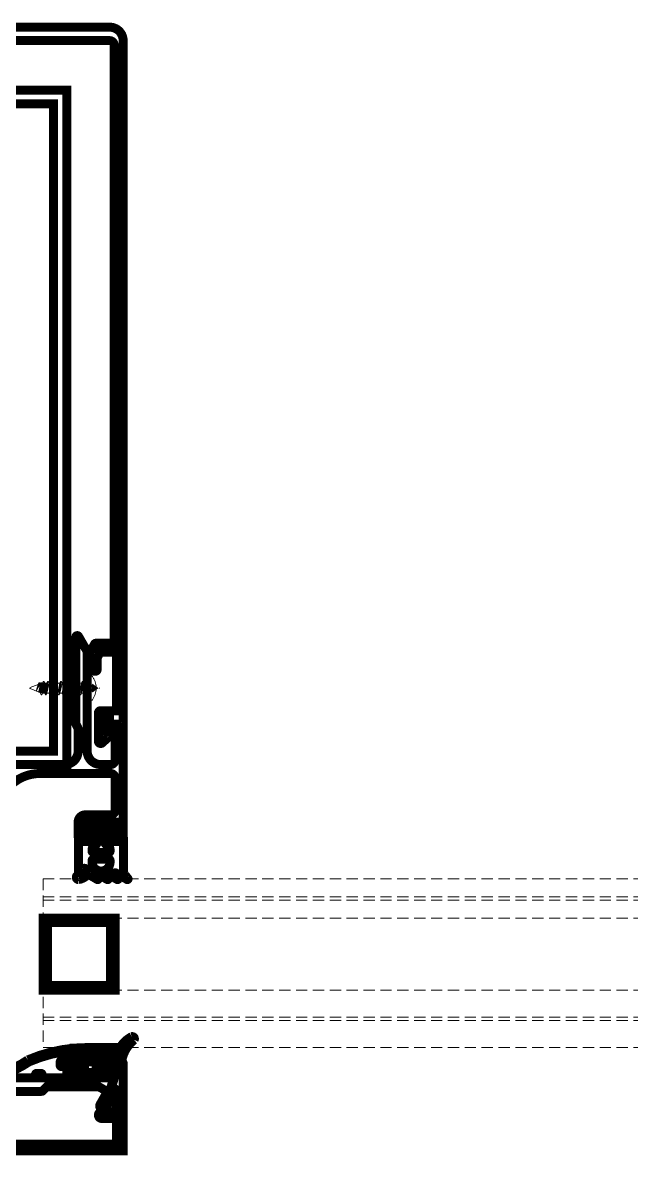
# Model space of a CAD drawing. Extents: x -1457 to 23780, y -2071 to 4205.
# Drawn here: x 7401.85 to 7415.38, y 319.9 to 345.1 of the extents above; entities that cross this region are included whole.
import ezdxf

# ---------------------------------------------------------------- set-up
doc = ezdxf.new("R2010")
doc.units = 0
doc.header["$MEASUREMENT"] = 0
doc.linetypes.add('HIDDEN', pattern=[0.375, 0.25, -0.125])
doc.layers.add('M-TEFRIS2-015', color=129, linetype='Continuous', lineweight=9)

msp = doc.modelspace()

# ---------------------------------------------------------------- hatches: boundary and pattern name
at = {"layer": 'M-TEFRIS2-015', "linetype": 'HIDDEN', "lineweight": 0}
h = msp.add_hatch(dxfattribs=at)
h.set_pattern_fill('LINE', color=256, scale=0.666667, angle=585, style=0)
h.set_pattern_definition([(45, (7346.75076, 201.40813), (-0.058925565, 0.058925565), [])])
edge = h.paths.add_edge_path()
edge.add_arc((7404.557, 321.984), 0.625, 117.2, 157.3388)
edge.add_arc((7403.836, 322.298), 0.162, 270.1027, 332.96, ccw=False)
edge.add_line((7403.837, 322.137), (7403.756, 322.137))
edge.add_line((7403.756, 322.137), (7403.742, 322.137))
edge.add_line((7403.742, 322.137), (7403.735, 322.137))
edge.add_line((7403.735, 322.137), (7403.728, 322.139))
edge.add_line((7403.728, 322.139), (7403.72, 322.142))
edge.add_line((7403.72, 322.142), (7403.713, 322.146))
edge.add_line((7403.713, 322.146), (7403.707, 322.151))
edge.add_line((7403.707, 322.151), (7403.702, 322.158))
edge.add_line((7403.702, 322.158), (7403.697, 322.165))
edge.add_line((7403.697, 322.165), (7403.694, 322.172))
edge.add_line((7403.694, 322.172), (7403.692, 322.187))
edge.add_line((7403.692, 322.187), (7403.692, 322.262))
edge.add_line((7403.692, 322.262), (7403.692, 322.265))
edge.add_line((7403.692, 322.265), (7403.691, 322.268))
edge.add_line((7403.691, 322.268), (7403.69, 322.271))
edge.add_line((7403.69, 322.271), (7403.689, 322.274))
edge.add_line((7403.689, 322.274), (7403.686, 322.276))
edge.add_line((7403.686, 322.276), (7403.684, 322.279))
edge.add_line((7403.684, 322.279), (7403.681, 322.28))
edge.add_line((7403.681, 322.28), (7403.678, 322.281))
edge.add_line((7403.678, 322.281), (7403.672, 322.282))
edge.add_line((7403.672, 322.282), (7403.592, 322.282))
edge.add_line((7403.592, 322.282), (7403.589, 322.282))
edge.add_line((7403.589, 322.282), (7403.586, 322.281))
edge.add_line((7403.586, 322.281), (7403.583, 322.28))
edge.add_line((7403.583, 322.28), (7403.581, 322.279))
edge.add_line((7403.581, 322.279), (7403.578, 322.276))
edge.add_line((7403.578, 322.276), (7403.576, 322.274))
edge.add_line((7403.576, 322.274), (7403.574, 322.271))
edge.add_line((7403.574, 322.271), (7403.573, 322.268))
edge.add_line((7403.573, 322.268), (7403.572, 322.262))
edge.add_line((7403.572, 322.262), (7403.572, 322.187))
edge.add_line((7403.572, 322.187), (7403.572, 322.179))
edge.add_line((7403.572, 322.179), (7403.57, 322.172))
edge.add_line((7403.57, 322.172), (7403.567, 322.165))
edge.add_line((7403.567, 322.165), (7403.563, 322.158))
edge.add_line((7403.563, 322.158), (7403.558, 322.151))
edge.add_line((7403.558, 322.151), (7403.551, 322.146))
edge.add_line((7403.551, 322.146), (7403.544, 322.142))
edge.add_line((7403.544, 322.142), (7403.537, 322.139))
edge.add_line((7403.537, 322.139), (7403.522, 322.137))
edge.add_line((7403.522, 322.137), (7403.515, 322.137))
edge.add_line((7403.515, 322.137), (7403.508, 322.139))
edge.add_line((7403.508, 322.139), (7403.5, 322.142))
edge.add_line((7403.5, 322.142), (7403.493, 322.146))
edge.add_line((7403.493, 322.146), (7403.487, 322.151))
edge.add_line((7403.487, 322.151), (7403.482, 322.158))
edge.add_line((7403.482, 322.158), (7403.477, 322.165))
edge.add_line((7403.477, 322.165), (7403.474, 322.172))
edge.add_line((7403.474, 322.172), (7403.472, 322.187))
edge.add_line((7403.472, 322.187), (7403.472, 322.262))
edge.add_line((7403.472, 322.262), (7403.472, 322.265))
edge.add_line((7403.472, 322.265), (7403.471, 322.268))
edge.add_line((7403.471, 322.268), (7403.47, 322.271))
edge.add_line((7403.47, 322.271), (7403.469, 322.274))
edge.add_line((7403.469, 322.274), (7403.466, 322.276))
edge.add_line((7403.466, 322.276), (7403.464, 322.279))
edge.add_line((7403.464, 322.279), (7403.461, 322.28))
edge.add_line((7403.461, 322.28), (7403.458, 322.281))
edge.add_line((7403.458, 322.281), (7403.452, 322.282))
edge.add_line((7403.452, 322.282), (7403.372, 322.282))
edge.add_line((7403.372, 322.282), (7403.369, 322.282))
edge.add_line((7403.369, 322.282), (7403.366, 322.281))
edge.add_line((7403.366, 322.281), (7403.363, 322.28))
edge.add_line((7403.363, 322.28), (7403.361, 322.279))
edge.add_line((7403.361, 322.279), (7403.358, 322.276))
edge.add_line((7403.358, 322.276), (7403.356, 322.274))
edge.add_line((7403.356, 322.274), (7403.354, 322.271))
edge.add_line((7403.354, 322.271), (7403.353, 322.268))
edge.add_line((7403.353, 322.268), (7403.352, 322.262))
edge.add_line((7403.352, 322.262), (7403.352, 322.187))
edge.add_line((7403.352, 322.187), (7403.352, 322.179))
edge.add_line((7403.352, 322.179), (7403.35, 322.172))
edge.add_line((7403.35, 322.172), (7403.347, 322.165))
edge.add_line((7403.347, 322.165), (7403.343, 322.158))
edge.add_line((7403.343, 322.158), (7403.338, 322.151))
edge.add_line((7403.338, 322.151), (7403.331, 322.146))
edge.add_line((7403.331, 322.146), (7403.324, 322.142))
edge.add_line((7403.324, 322.142), (7403.317, 322.139))
edge.add_line((7403.317, 322.139), (7403.302, 322.137))
edge.add_line((7403.302, 322.137), (7403.295, 322.137))
edge.add_line((7403.295, 322.137), (7403.288, 322.139))
edge.add_line((7403.288, 322.139), (7403.28, 322.142))
edge.add_line((7403.28, 322.142), (7403.273, 322.146))
edge.add_line((7403.273, 322.146), (7403.267, 322.151))
edge.add_line((7403.267, 322.151), (7403.262, 322.158))
edge.add_line((7403.262, 322.158), (7403.257, 322.165))
edge.add_line((7403.257, 322.165), (7403.254, 322.172))
edge.add_line((7403.254, 322.172), (7403.252, 322.187))
edge.add_line((7403.252, 322.187), (7403.252, 322.262))
edge.add_line((7403.252, 322.262), (7403.252, 322.265))
edge.add_line((7403.252, 322.265), (7403.251, 322.268))
edge.add_line((7403.251, 322.268), (7403.25, 322.271))
edge.add_line((7403.25, 322.271), (7403.249, 322.274))
edge.add_line((7403.249, 322.274), (7403.246, 322.276))
edge.add_line((7403.246, 322.276), (7403.244, 322.279))
edge.add_line((7403.244, 322.279), (7403.241, 322.28))
edge.add_line((7403.241, 322.28), (7403.238, 322.281))
edge.add_line((7403.238, 322.281), (7403.232, 322.282))
edge.add_line((7403.232, 322.282), (7403.152, 322.282))
edge.add_line((7403.152, 322.282), (7403.149, 322.282))
edge.add_line((7403.149, 322.282), (7403.146, 322.281))
edge.add_line((7403.146, 322.281), (7403.143, 322.28))
edge.add_line((7403.143, 322.28), (7403.141, 322.279))
edge.add_line((7403.141, 322.279), (7403.138, 322.276))
edge.add_line((7403.138, 322.276), (7403.136, 322.274))
edge.add_line((7403.136, 322.274), (7403.134, 322.271))
edge.add_line((7403.134, 322.271), (7403.133, 322.268))
edge.add_line((7403.133, 322.268), (7403.132, 322.262))
edge.add_line((7403.132, 322.262), (7403.132, 322.187))
edge.add_line((7403.132, 322.187), (7403.132, 322.179))
edge.add_line((7403.132, 322.179), (7403.13, 322.172))
edge.add_line((7403.13, 322.172), (7403.127, 322.165))
edge.add_line((7403.127, 322.165), (7403.123, 322.158))
edge.add_line((7403.123, 322.158), (7403.118, 322.151))
edge.add_line((7403.118, 322.151), (7403.111, 322.146))
edge.add_line((7403.111, 322.146), (7403.104, 322.142))
edge.add_line((7403.104, 322.142), (7403.097, 322.139))
edge.add_line((7403.097, 322.139), (7403.082, 322.137))
edge.add_line((7403.082, 322.137), (7403.075, 322.137))
edge.add_line((7403.075, 322.137), (7403.068, 322.139))
edge.add_line((7403.068, 322.139), (7403.06, 322.142))
edge.add_line((7403.06, 322.142), (7403.053, 322.146))
edge.add_line((7403.053, 322.146), (7403.047, 322.151))
edge.add_line((7403.047, 322.151), (7403.042, 322.158))
edge.add_line((7403.042, 322.158), (7403.037, 322.165))
edge.add_line((7403.037, 322.165), (7403.034, 322.172))
edge.add_line((7403.034, 322.172), (7403.032, 322.187))
edge.add_line((7403.032, 322.187), (7403.032, 322.262))
edge.add_line((7403.032, 322.262), (7403.032, 322.265))
edge.add_line((7403.032, 322.265), (7403.031, 322.268))
edge.add_line((7403.031, 322.268), (7403.03, 322.271))
edge.add_line((7403.03, 322.271), (7403.029, 322.274))
edge.add_line((7403.029, 322.274), (7403.026, 322.276))
edge.add_line((7403.026, 322.276), (7403.024, 322.279))
edge.add_line((7403.024, 322.279), (7403.021, 322.28))
edge.add_line((7403.021, 322.28), (7403.018, 322.281))
edge.add_line((7403.018, 322.281), (7403.012, 322.282))
edge.add_line((7403.012, 322.282), (7402.932, 322.282))
edge.add_line((7402.932, 322.282), (7402.929, 322.282))
edge.add_line((7402.929, 322.282), (7402.926, 322.282))
edge.add_line((7402.926, 322.282), (7402.923, 322.28))
edge.add_line((7402.923, 322.28), (7402.921, 322.279))
edge.add_line((7402.921, 322.279), (7402.918, 322.277))
edge.add_line((7402.918, 322.277), (7402.916, 322.274))
edge.add_line((7402.916, 322.274), (7402.914, 322.271))
edge.add_line((7402.914, 322.271), (7402.913, 322.268))
edge.add_line((7402.913, 322.268), (7402.912, 322.262))
edge.add_line((7402.912, 322.262), (7402.912, 322.011))
edge.add_arc((7402.942, 322.011), 0.03, 180, 270)
edge.add_line((7402.942, 321.981), (7403.126, 321.981))
edge.add_line((7403.126, 321.981), (7403.126, 321.811))
edge.add_line((7403.126, 321.811), (7403.051, 321.791))
edge.add_arc((7403.064, 321.743), 0.05, 104.5985, 212.0394)
edge.add_arc((7403.106, 321.769), 0.1, 212.0394, 243.6122)
edge.add_arc((7403.356, 322.273), 0.662, 243.6122, 296.3878)
edge.add_arc((7403.606, 321.769), 0.1, 296.3878, 327.9606)
edge.add_arc((7403.649, 321.743), 0.05, 327.9606, 435.4015)
edge.add_line((7403.661, 321.791), (7403.586, 321.811))
edge.add_line((7403.586, 321.811), (7403.586, 321.981))
edge.add_line((7403.586, 321.981), (7404.006, 321.981))
edge.add_arc((7404.006, 322.031), 0.05, 270, 346.8402)
edge.add_arc((7404.804, 321.875), 0.763, 128.6618, 169.1202, ccw=False)
edge.add_arc((7404.284, 322.493), 0.0486, 333.0293, 465.4317)
edge = h.paths.add_edge_path(flags=16)
edge.add_arc((7403.456, 321.783), 0.03, 280.824, 360)
edge.add_line((7403.486, 321.783), (7403.486, 321.951))
edge.add_arc((7403.456, 321.951), 0.03, 360, 450)
edge.add_line((7403.456, 321.981), (7403.256, 321.981))
edge.add_arc((7403.256, 321.951), 0.03, 90, 180)
edge.add_line((7403.226, 321.951), (7403.226, 321.783))
edge.add_arc((7403.256, 321.783), 0.03, 180, 259.176)
edge.add_arc((7403.356, 322.306), 0.562, 259.176, 280.824)

# ---------------------------------------------------------------- linework, layer by layer
for p, q in [((7402.015, 330.305), (7402.195, 330.379)), ((7402.235, 330.393), (7402.147, 330.227)), ((7402.147, 330.227), (7402.195, 330.379)), ((7402.215, 330.414), (7402.194, 330.315)), ((7402.195, 330.379), (7402.215, 330.414)), ((7402.207, 330.341), (7402.223, 330.414)), ((7402.215, 330.414), (7402.223, 330.414)), ((7402.223, 330.414), (7402.235, 330.393)), ((7402.235, 330.393), (7402.274, 330.407)), ((7402.244, 330.183), (7402.292, 330.407)), ((7402.312, 330.441), (7402.264, 330.148)), ((7402.272, 330.148), (7402.32, 330.441)), ((7402.274, 330.407), (7402.292, 330.407)), ((7402.292, 330.407), (7402.312, 330.441)), ((7402.312, 330.441), (7402.32, 330.441)), ((7402.32, 330.441), (7402.34, 330.407)), ((7402.34, 330.183), (7402.388, 330.407)), ((7402.34, 330.407), (7402.388, 330.407)), ((7402.408, 330.441), (7402.36, 330.148)), ((7402.368, 330.148), (7402.416, 330.441)), ((7402.388, 330.407), (7402.408, 330.441)), ((7402.436, 330.407), (7402.388, 330.183)), ((7402.416, 330.441), (7402.408, 330.441)), ((7402.416, 330.441), (7402.436, 330.407)), ((7402.436, 330.407), (7402.485, 330.407)), ((7402.437, 330.183), (7402.485, 330.407)), ((7402.505, 330.441), (7402.457, 330.148)), ((7402.465, 330.148), (7402.513, 330.441)), ((7402.485, 330.407), (7402.505, 330.441)), ((7402.533, 330.407), (7402.485, 330.183)), ((7402.513, 330.441), (7402.505, 330.441)), ((7402.513, 330.441), (7402.533, 330.407)), ((7402.581, 330.407), (7402.533, 330.407)), ((7402.533, 330.183), (7402.581, 330.407)), ((7402.601, 330.441), (7402.553, 330.148)), ((7402.561, 330.148), (7402.609, 330.441)), ((7402.581, 330.407), (7402.601, 330.441)), ((7402.629, 330.407), (7402.581, 330.183)), ((7402.609, 330.441), (7402.601, 330.441)), ((7402.609, 330.441), (7402.629, 330.407)), ((7402.629, 330.183), (7402.678, 330.407)), ((7402.629, 330.407), (7402.678, 330.407)), ((7402.698, 330.441), (7402.649, 330.148)), ((7402.657, 330.148), (7402.706, 330.441)), ((7402.726, 330.407), (7402.677, 330.183)), ((7402.678, 330.407), (7402.698, 330.441)), ((7402.698, 330.441), (7402.706, 330.441)), ((7402.706, 330.441), (7402.726, 330.407)), ((7402.726, 330.407), (7402.774, 330.407)), ((7402.726, 330.183), (7402.774, 330.407)), ((7402.794, 330.441), (7402.746, 330.148)), ((7402.754, 330.148), (7402.802, 330.441)), ((7402.774, 330.407), (7402.794, 330.441)), ((7402.822, 330.407), (7402.774, 330.183)), ((7402.802, 330.441), (7402.794, 330.441)), ((7402.802, 330.441), (7402.822, 330.407)), ((7403.011, 330.407), (7402.822, 330.407)), ((7402.822, 330.183), (7402.871, 330.407)), ((7402.891, 330.441), (7402.842, 330.148)), ((7402.85, 330.148), (7402.899, 330.441)), ((7402.919, 330.407), (7402.87, 330.183)), ((7402.871, 330.407), (7402.891, 330.441)), ((7402.891, 330.441), (7402.899, 330.441)), ((7402.899, 330.441), (7402.919, 330.407)), ((7402.919, 330.183), (7402.967, 330.407)), ((7402.919, 330.407), (7402.967, 330.407)), ((7402.987, 330.441), (7402.939, 330.148)), ((7402.947, 330.148), (7402.995, 330.441)), ((7402.967, 330.407), (7402.987, 330.441)), ((7403.015, 330.407), (7402.967, 330.183)), ((7402.987, 330.441), (7402.995, 330.441)), ((7402.995, 330.441), (7403.015, 330.407)), ((7403.015, 330.183), (7403.063, 330.407)), ((7403.015, 330.407), (7403.063, 330.407)), ((7403.083, 330.441), (7403.035, 330.148)), ((7403.043, 330.148), (7403.091, 330.441)), ((7403.063, 330.407), (7403.083, 330.441)), ((7403.111, 330.407), (7403.063, 330.183)), ((7403.083, 330.441), (7403.091, 330.441)), ((7403.091, 330.441), (7403.111, 330.407)), ((7403.111, 330.407), (7403.16, 330.407)), ((7403.112, 330.183), (7403.16, 330.407)), ((7403.18, 330.441), (7403.132, 330.148)), ((7403.14, 330.148), (7403.188, 330.441)), ((7403.16, 330.407), (7403.18, 330.441)), ((7403.208, 330.407), (7403.16, 330.183)), ((7403.18, 330.441), (7403.188, 330.441)), ((7403.188, 330.441), (7403.208, 330.407)), ((7403.208, 330.407), (7403.256, 330.407)), ((7403.208, 330.183), (7403.256, 330.407)), ((7403.276, 330.441), (7403.228, 330.148)), ((7403.236, 330.148), (7403.283, 330.435)), ((7403.256, 330.407), (7403.276, 330.441)), ((7403.276, 330.441), (7403.283, 330.441)), ((7403.392, 330.565), (7403.283, 330.565)), ((7403.283, 330.024), (7403.283, 330.565)), ((7402.008, 330.295), (7402.015, 330.305)), ((7402.015, 330.285), (7402.008, 330.295)), ((7402.246, 330.193), (7402.015, 330.285)), ((7402.194, 330.315), (7402.207, 330.341)), ((7402.244, 330.183), (7402.246, 330.193)), ((7402.264, 330.148), (7402.244, 330.183)), ((7402.272, 330.148), (7402.264, 330.148)), ((7402.292, 330.183), (7402.272, 330.148)), ((7402.34, 330.183), (7402.292, 330.183)), ((7402.36, 330.148), (7402.34, 330.183)), ((7402.368, 330.148), (7402.36, 330.148)), ((7402.388, 330.183), (7402.368, 330.148)), ((7402.388, 330.183), (7402.368, 330.148)), ((7402.437, 330.183), (7402.388, 330.183)), ((7402.457, 330.148), (7402.437, 330.183)), ((7402.465, 330.148), (7402.457, 330.148)), ((7402.485, 330.183), (7402.465, 330.148)), ((7402.485, 330.183), (7402.465, 330.148)), ((7402.533, 330.183), (7402.485, 330.183)), ((7402.553, 330.148), (7402.533, 330.183)), ((7402.561, 330.148), (7402.553, 330.148)), ((7402.581, 330.183), (7402.561, 330.148)), ((7402.581, 330.183), (7402.561, 330.148)), ((7402.581, 330.183), (7402.629, 330.183)), ((7402.649, 330.148), (7402.629, 330.183)), ((7402.657, 330.148), (7402.649, 330.148)), ((7402.677, 330.183), (7402.657, 330.148)), ((7402.677, 330.183), (7402.657, 330.148)), ((7402.726, 330.183), (7402.677, 330.183)), ((7402.746, 330.148), (7402.726, 330.183)), ((7402.754, 330.148), (7402.746, 330.148)), ((7402.774, 330.183), (7402.754, 330.148)), ((7402.774, 330.183), (7402.754, 330.148)), ((7402.822, 330.183), (7402.774, 330.183)), ((7402.822, 330.183), (7402.774, 330.183)), ((7402.842, 330.148), (7402.822, 330.183)), ((7402.85, 330.148), (7402.842, 330.148)), ((7402.87, 330.183), (7402.85, 330.148)), ((7402.87, 330.183), (7402.85, 330.148)), ((7402.87, 330.183), (7403.059, 330.183)), ((7402.919, 330.183), (7402.87, 330.183)), ((7402.919, 330.183), (7402.87, 330.183)), ((7402.939, 330.148), (7402.919, 330.183)), ((7402.947, 330.148), (7402.939, 330.148)), ((7402.967, 330.183), (7402.947, 330.148)), ((7402.967, 330.183), (7402.947, 330.148)), ((7403.015, 330.183), (7402.967, 330.183)), ((7403.015, 330.183), (7402.967, 330.183)), ((7403.035, 330.148), (7403.015, 330.183)), ((7403.043, 330.148), (7403.035, 330.148)), ((7403.063, 330.183), (7403.043, 330.148)), ((7403.063, 330.183), (7403.043, 330.148)), ((7403.112, 330.183), (7403.063, 330.183)), ((7403.132, 330.148), (7403.112, 330.183)), ((7403.14, 330.148), (7403.132, 330.148)), ((7403.16, 330.183), (7403.14, 330.148)), ((7403.16, 330.183), (7403.14, 330.148)), ((7403.16, 330.183), (7403.208, 330.183)), ((7403.228, 330.148), (7403.208, 330.183)), ((7403.236, 330.148), (7403.228, 330.148)), ((7403.256, 330.183), (7403.236, 330.148)), ((7403.256, 330.183), (7403.236, 330.148)), ((7403.283, 330.309), (7403.256, 330.183)), ((7403.256, 330.183), (7403.283, 330.183)), ((7403.392, 330.024), (7403.283, 330.024)), ((7402.302, 326.053), (7402.302, 322.301)), ((7402.302, 326.053), (7463.532, 326.053)), ((7402.302, 325.653), (7463.532, 325.653)), ((7402.302, 325.577), (7463.532, 325.577)), ((7402.302, 325.177), (7463.532, 325.177)), ((7402.302, 323.577), (7463.532, 323.577)), ((7402.302, 322.977), (7463.532, 322.977)), ((7402.302, 322.901), (7463.532, 322.901)), ((7402.302, 322.301), (7463.532, 322.301))]:
    msp.add_line(p, q, dxfattribs=at)
at = {"layer": 'M-TEFRIS2-015', "linetype": 'HIDDEN', "lineweight": 0, "const_width": 0.2}
for points in [[(7397.883, 344.7), (7403.783, 344.7), (7403.783, 344.7, -0.414214), (7403.883, 344.6), (7403.883, 331.293), (7403.477, 331.293, 0.267949), (7403.451, 331.278), (7403.307, 331.03, 0.131652), (7403.303, 331.015), (7403.303, 330.881, 0.131652), (7403.307, 330.866), (7403.41, 330.688, 0.267949), (7403.436, 330.673), (7403.473, 330.673, 0.414214), (7403.503, 330.703), (7403.503, 330.969), (7403.575, 331.093), (7403.933, 331.093), (7403.933, 329.793), (7403.583, 329.793, 0.414214), (7403.533, 329.743), (7403.533, 329.113, 0.650971), (7403.617, 329.076), (7403.784, 329.227, 0.508142), (7403.778, 329.275), (7403.713, 329.313), (7403.713, 329.593), (7403.883, 329.593, 0.432363), (7403.983, 329.495), (7404.053, 329.495, 0.477393), (7404.083, 329.523), (7404.083, 344.7, 0.414214), (7403.783, 345), (7403.783, 345), (7397.883, 345, 0.414214)], [(7400.833, 328.595), (7402.783, 328.595, 0.414214), (7403.083, 328.895), (7403.083, 329.395), (7403.033, 329.497), (7403.033, 331.433, -0.767327), (7403.089, 331.448), (7403.283, 331.112), (7403.283, 330.325), (7403.253, 330.295), (7403.283, 330.265), (7403.283, 328.895, 0.414214), (7403.583, 328.595), (7403.803, 328.595, 0.414214), (7403.903, 328.695), (7403.903, 329.345), (7403.763, 329.345, -0.414214), (7403.733, 329.375), (7403.733, 329.395, -0.414214), (7403.833, 329.495), (7404.053, 329.495, -0.414214), (7404.083, 329.465), (7404.083, 328.395), (7404.083, 326.925, -0.414214), (7404.053, 326.895), (7403.883, 326.895, -0.414214), (7403.783, 326.995), (7403.783, 327.015), (7403.933, 327.015), (7403.933, 327.315), (7403.613, 327.315), (7403.583, 327.345), (7403.553, 327.315), (7403.233, 327.315), (7403.233, 327.015), (7403.383, 327.015), (7403.383, 326.995, -0.414214), (7403.283, 326.895), (7403.183, 326.895, -0.414214), (7403.083, 326.995), (7403.083, 327.315, -0.414214), (7403.243, 327.475), (7403.803, 327.475, 0.414214), (7403.903, 327.575), (7403.903, 328.295, 0.414214), (7403.803, 328.395), (7402.233, 328.395, 0.414214), (7401.283, 327.445)], [(7404.083, 322.298), (7404.083, 322.248), (7403.285, 322.248, 0.10228), (7401.989, 321.98, -0.152313), (7400.833, 321.62, -0.152313), (7399.677, 321.98, 0.159108), (7398.988, 322.248), (7397.811, 322.248), (7397.811, 322.298), (7398.99, 322.298, -0.158967), (7399.708, 322.02, 0.152054), (7400.833, 321.67, 0.152944), (7401.965, 322.024, -0.10266), (7403.285, 322.298), (7404.083, 322.298)], [(7399.533, 321.624), (7402.133, 321.624), (7402.133, 321.694, -0.414214), (7402.163, 321.724), (7402.253, 321.724, -0.414214), (7402.283, 321.694), (7402.283, 321.624), (7402.833, 321.624), (7402.833, 321.874), (7402.713, 321.874, -0.414214), (7402.683, 321.904), (7402.683, 321.974, -0.414214), (7402.733, 322.024), (7403.083, 322.024, -0.414214), (7403.133, 321.974), (7403.133, 321.904, -0.414214), (7403.103, 321.874), (7402.983, 321.874), (7402.983, 321.624), (7403.714, 321.624), (7403.78, 321.874), (7403.663, 321.874, -0.414214), (7403.633, 321.904), (7403.633, 321.974, -0.414214), (7403.683, 322.024), (7403.879, 322.024, -0.493145), (7403.951, 321.93), (7403.817, 321.43), (7403.908, 321.377, -0.414214), (7403.919, 321.336), (7403.703, 320.962, -1), (7403.573, 321.037), (7403.734, 321.316), (7403.547, 321.424), (7402.383, 321.424), (7402.292, 321.333, -0.198912), (7402.271, 321.324), (7401.663, 321.324)]]:
    msp.add_lwpolyline(points, format="xyb", dxfattribs=at)
for points in [[(7398.833, 343.595), (7402.833, 343.595), (7402.833, 328.595), (7398.833, 328.595)], [(7399.133, 343.295), (7402.533, 343.295), (7402.533, 328.895), (7399.133, 328.895)], [(7402.302, 323.577), (7402.302, 325.177), (7403.902, 325.177), (7403.902, 323.577)], [(7402.402, 323.677), (7402.402, 325.077), (7403.802, 325.077), (7403.802, 323.677)]]:
    msp.add_lwpolyline(points, close=True, dxfattribs=at)
for points in [[(7402.34, 330.407), (7402.292, 330.183)], [(7403.483, 330.333), (7403.461, 330.303), (7403.461, 330.287), (7403.483, 330.257)]]:
    msp.add_lwpolyline(points, dxfattribs=at)
for points in [[(7403.872, 326.885, -0.414214), (7403.772, 326.985), (7403.772, 327.045), (7403.892, 327.045), (7403.892, 327.145, 0.333333), (7403.292, 327.145), (7403.292, 327.045), (7403.412, 327.045), (7403.412, 326.985, -0.414214), (7403.312, 326.885), (7403.092, 326.885), (7403.092, 326.225), (7403.132, 326.225, 0.307685), (7403.192, 326.266, -1.128702), (7403.249, 326.235, -0.201212), (7403.091, 326.135, 0.978531), (7403.091, 326.035, 0.1613), (7403.297, 326.145, -0.307572), (7403.32, 326.147), (7403.51, 326.037, 0.8391), (7403.529, 326.059), (7403.45, 326.154, -0.8391), (7403.476, 326.184), (7403.73, 326.037, 0.8391), (7403.749, 326.059), (7403.67, 326.154, -0.8391), (7403.696, 326.184), (7403.95, 326.037, 0.8391), (7403.969, 326.059), (7403.89, 326.154, -0.8391), (7403.916, 326.184), (7404.17, 326.037, 0.8391), (7404.189, 326.059), (7404.116, 326.147, -0.176327), (7404.092, 326.212), (7404.092, 326.885)], [(7403.672, 326.885), (7403.672, 327.111, 0.375047), (7403.646, 327.141, 0.067879), (7403.538, 327.141, 0.375047), (7403.512, 327.111), (7403.512, 326.885, -0.298217), (7403.452, 326.793, 0.298217), (7403.392, 326.701), (7403.392, 326.668, 0.414214), (7403.422, 326.638), (7403.762, 326.638, 0.414214), (7403.792, 326.668), (7403.792, 326.701, 0.298217), (7403.732, 326.793, -0.298217)], [(7403.392, 326.458), (7403.392, 326.425, 1), (7403.792, 326.425), (7403.792, 326.458, 0.414214), (7403.762, 326.488), (7403.422, 326.488, 0.414214)], [(7404.272, 322.54, 0.176952), (7403.98, 322.225, -0.281357), (7403.837, 322.137), (7403.756, 322.137), (7403.742, 322.137), (7403.735, 322.137), (7403.728, 322.139), (7403.72, 322.142), (7403.713, 322.146), (7403.707, 322.151), (7403.702, 322.158), (7403.697, 322.165), (7403.694, 322.172), (7403.692, 322.187), (7403.692, 322.262), (7403.692, 322.265), (7403.691, 322.268), (7403.69, 322.271), (7403.689, 322.274), (7403.686, 322.276), (7403.684, 322.279), (7403.681, 322.28), (7403.678, 322.281), (7403.672, 322.282), (7403.592, 322.282), (7403.589, 322.282), (7403.586, 322.281), (7403.583, 322.28), (7403.581, 322.279), (7403.578, 322.276), (7403.576, 322.274), (7403.574, 322.271), (7403.573, 322.268), (7403.572, 322.262), (7403.572, 322.187), (7403.572, 322.179), (7403.57, 322.172), (7403.567, 322.165), (7403.563, 322.158), (7403.558, 322.151), (7403.551, 322.146), (7403.544, 322.142), (7403.537, 322.139), (7403.522, 322.137), (7403.515, 322.137), (7403.508, 322.139), (7403.5, 322.142), (7403.493, 322.146), (7403.487, 322.151), (7403.482, 322.158), (7403.477, 322.165), (7403.474, 322.172), (7403.472, 322.187), (7403.472, 322.262), (7403.472, 322.265), (7403.471, 322.268), (7403.47, 322.271), (7403.469, 322.274), (7403.466, 322.276), (7403.464, 322.279), (7403.461, 322.28), (7403.458, 322.281), (7403.452, 322.282), (7403.372, 322.282), (7403.369, 322.282), (7403.366, 322.281), (7403.363, 322.28), (7403.361, 322.279), (7403.358, 322.276), (7403.356, 322.274), (7403.354, 322.271), (7403.353, 322.268), (7403.352, 322.262), (7403.352, 322.187), (7403.352, 322.179), (7403.35, 322.172), (7403.347, 322.165), (7403.343, 322.158), (7403.338, 322.151), (7403.331, 322.146), (7403.324, 322.142), (7403.317, 322.139), (7403.302, 322.137), (7403.295, 322.137), (7403.288, 322.139), (7403.28, 322.142), (7403.273, 322.146), (7403.267, 322.151), (7403.262, 322.158), (7403.257, 322.165), (7403.254, 322.172), (7403.252, 322.187), (7403.252, 322.262), (7403.252, 322.265), (7403.251, 322.268), (7403.25, 322.271), (7403.249, 322.274), (7403.246, 322.276), (7403.244, 322.279), (7403.241, 322.28), (7403.238, 322.281), (7403.232, 322.282), (7403.152, 322.282), (7403.149, 322.282), (7403.146, 322.281), (7403.143, 322.28), (7403.141, 322.279), (7403.138, 322.276), (7403.136, 322.274), (7403.134, 322.271), (7403.133, 322.268), (7403.132, 322.262), (7403.132, 322.187), (7403.132, 322.179), (7403.13, 322.172), (7403.127, 322.165), (7403.123, 322.158), (7403.118, 322.151), (7403.111, 322.146), (7403.104, 322.142), (7403.097, 322.139), (7403.082, 322.137), (7403.075, 322.137), (7403.068, 322.139), (7403.06, 322.142), (7403.053, 322.146), (7403.047, 322.151), (7403.042, 322.158), (7403.037, 322.165), (7403.034, 322.172), (7403.032, 322.187), (7403.032, 322.262), (7403.032, 322.265), (7403.031, 322.268), (7403.03, 322.271), (7403.029, 322.274), (7403.026, 322.276), (7403.024, 322.279), (7403.021, 322.28), (7403.018, 322.281), (7403.012, 322.282), (7402.932, 322.282), (7402.929, 322.282), (7402.926, 322.282), (7402.923, 322.28), (7402.921, 322.279), (7402.918, 322.277), (7402.916, 322.274), (7402.914, 322.271), (7402.913, 322.268), (7402.912, 322.262), (7402.912, 322.011, 0.414214), (7402.942, 321.981), (7403.126, 321.981), (7403.126, 321.811), (7403.051, 321.791, 0.506456), (7403.022, 321.716, 0.13864), (7403.062, 321.68, 0.234436), (7403.651, 321.68, 0.13864), (7403.691, 321.716, 0.506456), (7403.661, 321.791), (7403.586, 321.811), (7403.586, 321.981), (7404.006, 321.981, 0.348434), (7404.055, 322.019, -0.17839), (7404.328, 322.471, 0.651907)], [(7397.733, 320.15), (7397.733, 320.72), (7398.058, 320.72, 1), (7398.058, 320.87), (7397.733, 320.87), (7397.733, 321.35), (7397.818, 321.399, 0.339454), (7397.832, 321.433), (7397.691, 321.959, 0.876976), (7397.583, 321.945), (7397.583, 320), (7404.083, 320), (7404.083, 321.945, 0.876976), (7403.975, 321.959), (7403.834, 321.433, 0.339454), (7403.848, 321.399), (7403.933, 321.35), (7403.933, 320.87), (7403.608, 320.87, 1), (7403.608, 320.72), (7403.933, 320.72), (7403.933, 320.15)], [(7403.462, 321.753, 0.359904), (7403.486, 321.783), (7403.486, 321.951, 0.414214), (7403.456, 321.981), (7403.256, 321.981, 0.414214), (7403.226, 321.951), (7403.226, 321.783, 0.359904), (7403.251, 321.753, 0.094739)], [(7403.462, 321.753, 0.359904), (7403.486, 321.783), (7403.486, 321.951, 0.414214), (7403.456, 321.981), (7403.256, 321.981, 0.414214), (7403.226, 321.951), (7403.226, 321.783, 0.359904), (7403.251, 321.753, 0.094739)]]:
    msp.add_lwpolyline(points, format="xyb", close=True, dxfattribs=at)
at = {"layer": 'M-TEFRIS2-015', "linetype": 'HIDDEN', "lineweight": 0}
for centre, start, end in [((7402.967, 330.265), 7.5095, 35.2427), ((7402.967, 330.325), 324.7573, 352.4905)]:
    msp.add_arc(centre, 0.521, start, end, dxfattribs=at)

doc.saveas('drawing.dxf')
